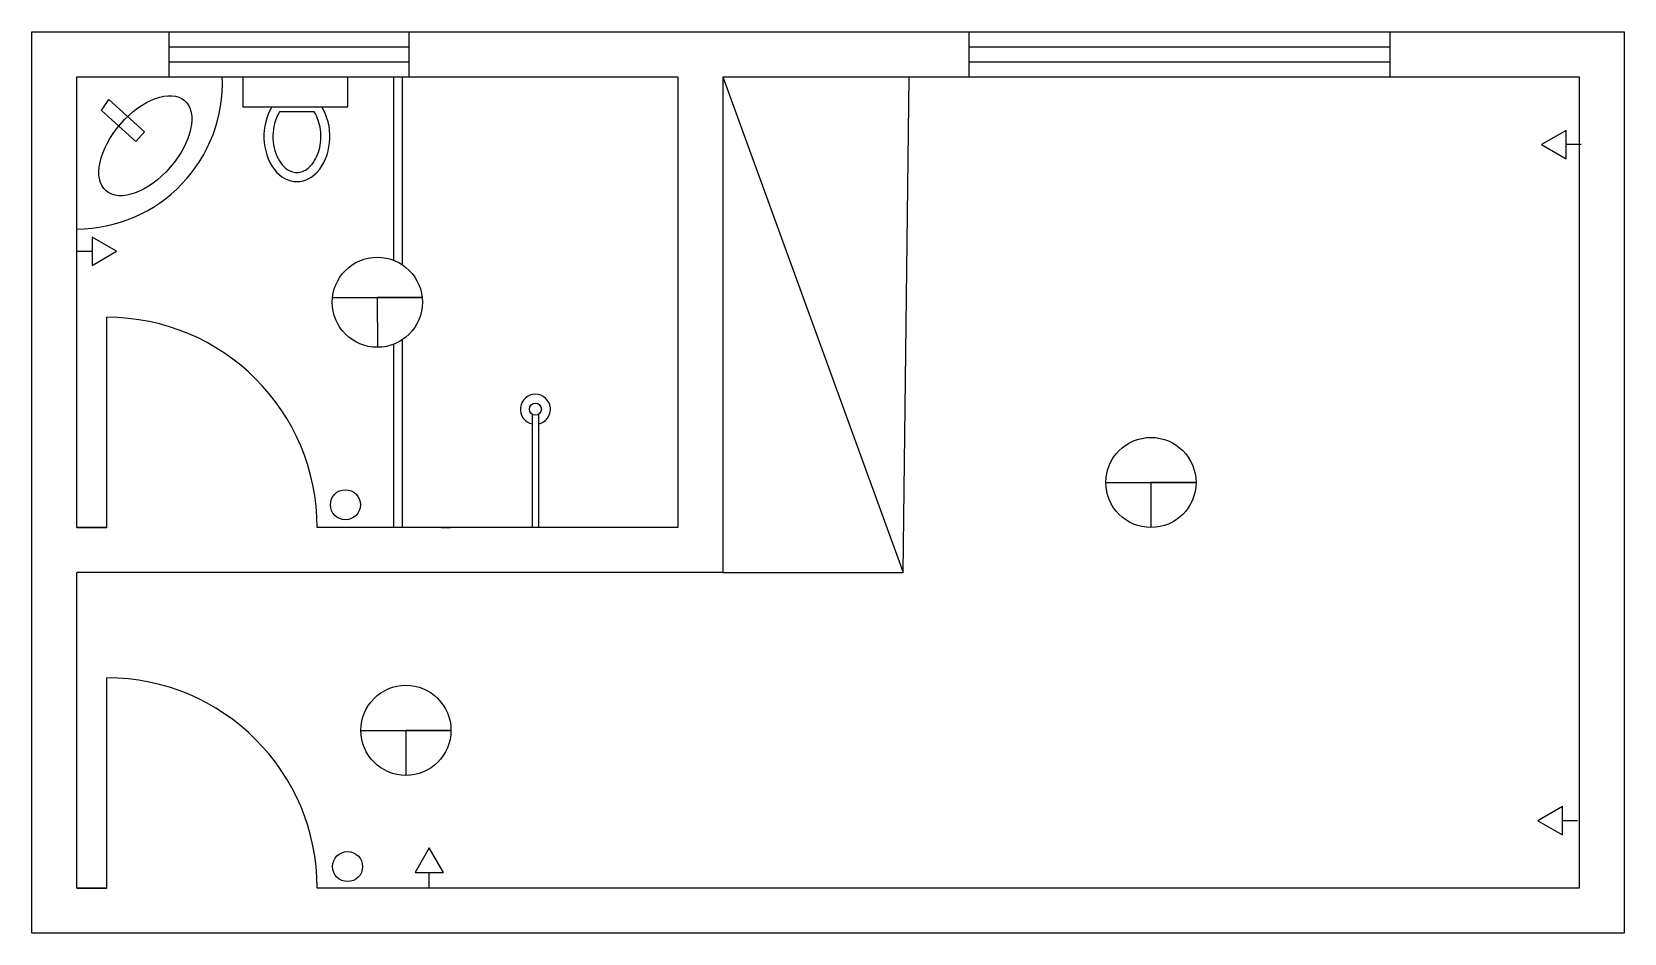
# Model space of a CAD drawing. Header units: millimetres. Extents: x 314 to 844, y 698 to 1650.
# Drawn here: x 314 to 844, y 698 to 998 of the extents above; entities outside this region: 2.
import ezdxf

# ---------------------------------------------------------------- set-up
doc = ezdxf.new("R2010")
doc.units = ezdxf.units.MM

msp = doc.modelspace()

# ---------------------------------------------------------------- linework, layer by layer
for p, q in [((328.72, 1645.05), (333.72, 1645.05)), ((359.3, 998.09), (359.3, 983.09)), ((439.3, 983.09), (439.3, 998.09)), ((625.69, 983.09), (625.69, 998.09)), ((625.69, 998.09), (765.69, 998.09)), ((765.69, 998.09), (765.69, 983.09)), ((359.3, 993.09), (439.3, 993.09)), ((625.69, 993.09), (765.69, 993.09)), ((359.3, 988.09), (439.3, 988.09)), ((625.69, 988.09), (765.69, 988.09)), ((359.3, 983.09), (439.3, 983.09)), ((383.91, 983.09), (383.91, 973.09)), ((418.91, 973.09), (418.91, 983.09)), ((434.12, 983.09), (434.12, 922.09)), ((437.12, 920.52), (437.12, 983.09)), ((543.72, 983.09), (603.72, 818.09)), ((603.72, 818.09), (605.69, 983.09)), ((605.69, 983.09), (625.69, 983.09)), ((336.87, 971.94), (339.3, 975.59)), ((339.3, 975.59), (351.21, 964.81)), ((348.29, 961.59), (336.87, 971.94)), ((383.91, 973.09), (418.91, 973.09)), ((407.71, 971.48), (396.19, 971.48)), ((351.21, 964.81), (348.29, 961.59)), ((829.43, 960.55), (824.43, 960.55)), ((328.72, 925.05), (333.72, 925.05)), ((413.8, 909.62), (443.64, 909.65)), ((443.64, 909.65), (428.72, 909.63)), ((428.72, 909.63), (428.74, 893.09)), ((338.72, 833.09), (338.72, 903.09)), ((434.12, 894.09), (434.12, 833.09)), ((437.12, 833.09), (437.12, 895.66)), ((480.32, 833.09), (480.32, 870.76)), ((482.32, 870.75), (482.32, 833.09)), ((671.22, 848.09), (701.22, 848.09)), ((701.22, 848.09), (686.22, 848.09)), ((686.22, 848.09), (686.22, 833.09)), ((328.72, 833.09), (338.72, 833.09)), ((450.04, 833.09), (453.04, 833.09)), ((543.72, 818.09), (603.72, 818.09)), ((338.72, 713.09), (338.72, 783.09)), ((423.22, 765.59), (453.22, 765.59)), ((453.22, 765.59), (438.22, 765.59)), ((438.22, 765.59), (438.22, 750.59)), ((828.22, 735.51), (823.22, 735.51)), ((446, 713.27), (446, 718.27)), ((328.72, 713.09), (338.72, 713.09))]:
    msp.add_line(p, q)
for points in [[(341.9, 1645.05), (333.75, 1649.76), (333.75, 1640.35)], [(313.72, 998.09), (843.72, 998.09), (843.72, 698.09), (313.72, 698.09)], [(816.26, 960.55), (824.41, 955.85), (824.41, 965.26)], [(341.9, 925.05), (333.75, 929.75), (333.75, 920.34)], [(815.04, 735.51), (823.19, 730.81), (823.19, 740.22)], [(446, 726.45), (441.3, 718.3), (450.71, 718.3)]]:
    msp.add_lwpolyline(points, close=True)
for points in [[(313.72, 818.09), (313.72, 998.09), (543.72, 998.09)], [(338.72, 833.09), (328.72, 833.09), (328.72, 983.09), (528.72, 983.09), (528.72, 833.09), (408.72, 833.09)], [(328.72, 833.09), (328.72, 983.09), (528.72, 983.09)], [(543.72, 983.09), (543.72, 818.09), (328.72, 818.09)], [(543.72, 983.09), (828.72, 983.09), (828.72, 713.09), (408.72, 713.09)], [(338.72, 713.09), (328.72, 713.09), (328.72, 818.09)]]:
    msp.add_lwpolyline(points)
for centre, radius in [((428.72, 908.09), 15), ((481.33, 872.49), 2), ((686.22, 848.09), 15), ((418.09, 840.68), 5), ((438.22, 765.59), 15), ((418.81, 720.24), 5)]:
    msp.add_circle(centre, radius)
for centre, radius, start, end in [((328.52, 981.07), 48.63, 270.2383, 2.3822), ((338.72, 833.09), 70, 0, 90), ((481.33, 872.49), 5, 281.4283, 258.3543), ((338.72, 713.09), 70, 0, 90)]:
    msp.add_arc(centre, radius, start, end)
msp.add_ellipse((351.5, 960.19), major_axis=(13.05, 15.04), ratio=0.550793)
msp.add_ellipse((401.95, 963.26), major_axis=(0, -15), ratio=0.731859, start_param=3.997794, end_param=8.568577)
msp.add_open_spline([(396.19, 971.48), (395.81, 970.87), (395.46, 970.2), (394.68, 968.31), (394.33, 967.01), (393.95, 964.31), (393.92, 962.9), (394.19, 960.17), (394.49, 958.84), (395.37, 956.43), (395.94, 955.35), (397.24, 953.55), (397.98, 952.84), (399.35, 951.9), (399.97, 951.61), (401.21, 951.27), (401.83, 951.22), (403.06, 951.34), (403.68, 951.52), (404.93, 952.12), (405.56, 952.55), (406.75, 953.69), (407.32, 954.39), (408.33, 956.04), (408.76, 956.98), (409.44, 959.02), (409.68, 960.11), (409.94, 962.37), (409.97, 963.52), (409.78, 965.8), (409.58, 966.91), (408.97, 969), (408.57, 969.98), (407.97, 971.06), (407.84, 971.28), (407.71, 971.48)], degree=3, knots=[3.997794, 3.997794, 3.997794, 3.997794, 4.200097, 4.200097, 4.523724, 4.523724, 4.847351, 4.847351, 5.170977, 5.170977, 5.494604, 5.494604, 5.81823, 5.81823, 6.086405, 6.086405, 6.354579, 6.354579, 6.622753, 6.622753, 6.890928, 6.890928, 7.159102, 7.159102, 7.427276, 7.427276, 7.695451, 7.695451, 7.963625, 7.963625, 8.2318, 8.2318, 8.499974, 8.499974, 8.568577, 8.568577, 8.568577, 8.568577])

doc.saveas('drawing.dxf')
